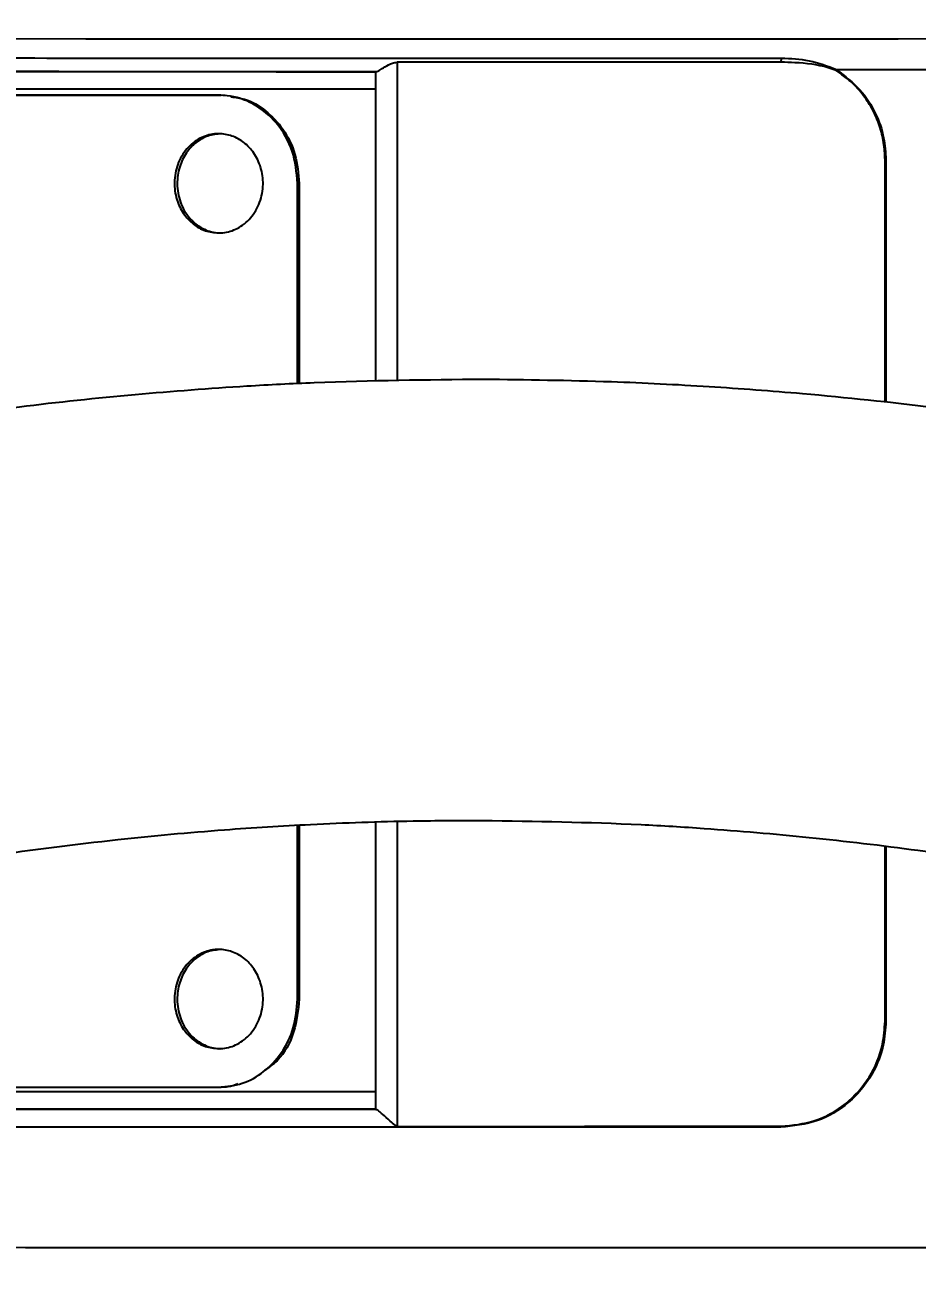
# Model space of a CAD drawing. Header units: millimetres. Extents: x 2063 to 4500, y 825 to 2548.
# Drawn here: x 3194.1 to 3234.6, y 1477 to 1533.5 of the extents above; entities that cross this region are included whole.
import ezdxf

# ---------------------------------------------------------------- set-up
doc = ezdxf.new("R2010")
doc.units = ezdxf.units.MM
doc.layers.add('AM_5', color=3, linetype='Continuous', lineweight=25)
doc.styles.add('SLDTEXTSTYLE1', font='txt.shx', dxfattribs={"width": 0.7, "bigfont": 'gbcbig.shx'})
doc.dimstyles.new('SLDDIMSTYLE12$0', dxfattribs={"dimtxt": 12, "dimasz": 10, "dimexe": 0, "dimexo": 0.0625, "dimgap": 0.875, "dimtad": 1, "dimdec": 1, "dimlfac": 1.8, "dimrnd": 1e-09, "dimzin": 12, "dimdsep": 46, "dimtxsty": 'SLDTEXTSTYLE1', "dimcen": 0.09, "dimdle": 8.16, "dimclrd": 3, "dimclre": 3, "dimadec": 0, "dimazin": 3, "dimtfac": 1, "dimtdec": 1, "dimtofl": 0, "dimtmove": 0, "dimatfit": 3, "dimfxl": 0, "dimfrac": 2, "dimtolj": 1, "dimlwd": 5, "dimlwe": 5, "dimarcsym": 0})

# ---------------------------------------------------------------- blocks, each defined once
blk = doc.blocks.new('*D73')
at = {"layer": 'AM_5', "color": 3, "linetype": 'Continuous', "lineweight": 5, "transparency": 16777216}
for p, q in [((3260.545, 1590.414), (3402.793, 1590.414)), ((3402.793, 1358.802), (3402.793, 1580.414))]:
    blk.add_line(p, q, dxfattribs=at)
at = {"layer": 'AM_5', "color": 3, "lineweight": 5, "transparency": 16777216}
blk.add_line((3214.8, 1348.802), (3402.793, 1348.802), dxfattribs=at)
at = {"layer": 'AM_5', "color": 3, "transparency": 16777216}
for points in [[(3401.127, 1580.414), (3404.46, 1580.414), (3402.793, 1590.414)], [(3401.127, 1358.802), (3404.46, 1358.802), (3402.793, 1348.802)]]:
    blk.add_solid(points, dxfattribs=at)
at = {"layer": 'Defpoints', "color": 0, "transparency": 16777216}
for p in [(3260.483, 1590.414), (3402.793, 1590.414), (3214.737, 1348.802)]:
    blk.add_point(p, dxfattribs=at)
at = {"layer": 'AM_5', "color": 0, "transparency": 16777216, "insert": (3395.918, 1523.132), "char_height": 12, "attachment_point": 5, "rotation": 90, "style": 'SLDTEXTSTYLE1'}
blk.add_mtext('\\A1;245', dxfattribs=at)

msp = doc.modelspace()

# ---------------------------------------------------------------- linework, layer by layer
at = {"color": 7, "linetype": 'Continuous', "lineweight": 25}
for p, q in [((3211.005, 1531.785), (3211.005, 1517.319)), ((3228.437, 1531.963), (3228.425, 1531.788)), ((3210.049, 1531.371), (3210.087, 1531.371)), ((3210.049, 1531.365), (3210.087, 1531.371)), ((3210.049, 1517.3), (3210.049, 1531.365)), ((3230.952, 1531.441), (3230.931, 1531.407)), ((3202.909, 1530.292), (3203.017, 1530.292)), ((3233.147, 1516.349), (3233.148, 1527.361)), ((3233.187, 1527.361), (3233.186, 1516.345)), ((3206.492, 1517.205), (3206.492, 1526.292)), ((3206.492, 1526.292), (3206.568, 1526.292)), ((3206.568, 1526.292), (3206.568, 1517.209)), ((3210.049, 1484.285), (3210.049, 1497.316)), ((3211.005, 1497.348), (3211.005, 1483.519)), ((3206.493, 1489.292), (3206.493, 1497.178)), ((3206.568, 1497.183), (3206.568, 1489.292)), ((3233.146, 1488.294), (3233.146, 1496.219)), ((3233.186, 1496.215), (3233.185, 1488.294)), ((3206.493, 1489.292), (3206.568, 1489.292)), ((3202.91, 1485.292), (3203.018, 1485.292)), ((3210.064, 1484.281), (3210.049, 1484.285)), ((3210.049, 1484.281), (3210.064, 1484.281)), ((3228.426, 1483.482), (3228.426, 1483.522))]:
    msp.add_line(p, q, dxfattribs=at)
at = {"color": 7, "linetype": 'Continuous', "lineweight": 25, "flags": 128}
for points in [[(3149.668, 1532.923), (3152.818, 1532.914), (3156.251, 1532.905), (3159.95, 1532.897), (3163.899, 1532.889), (3168.079, 1532.882), (3172.471, 1532.876), (3177.055, 1532.87), (3181.811, 1532.865), (3186.716, 1532.861), (3191.749, 1532.857), (3196.885, 1532.854), (3202.102, 1532.852), (3207.375, 1532.851), (3212.681, 1532.85), (3217.996, 1532.85), (3223.294, 1532.851), (3228.552, 1532.853), (3233.746, 1532.855), (3238.852, 1532.858)], [(3291.786, 1531.581), (3290.895, 1531.57), (3289.651, 1531.559), (3288.061, 1531.548), (3286.13, 1531.538), (3283.869, 1531.528), (3281.288, 1531.518), (3278.398, 1531.508), (3275.213, 1531.499), (3271.748, 1531.491), (3268.019, 1531.482), (3264.042, 1531.475), (3259.837, 1531.468), (3255.422, 1531.462), (3250.819, 1531.456), (3246.048, 1531.451), (3241.131, 1531.447), (3236.091, 1531.444), (3230.952, 1531.441)], [(3233.187, 1527.361), (3233.182, 1527.361), (3233.177, 1527.361), (3233.172, 1527.361), (3233.167, 1527.361), (3233.162, 1527.361), (3233.157, 1527.361), (3233.152, 1527.361), (3233.148, 1527.361)], [(3233.185, 1488.294), (3233.18, 1488.294), (3233.176, 1488.294), (3233.171, 1488.294), (3233.166, 1488.294), (3233.161, 1488.294), (3233.156, 1488.294), (3233.151, 1488.294), (3233.146, 1488.294)], [(3235.483, 1478.014), (3230.403, 1478.012), (3225.252, 1478.01), (3220.052, 1478.009), (3214.828, 1478.008), (3209.601, 1478.009), (3204.397, 1478.01), (3199.238, 1478.011), (3194.148, 1478.014), (3189.149, 1478.017), (3184.264, 1478.021), (3179.515, 1478.026), (3174.923, 1478.031), (3170.509, 1478.037), (3166.292, 1478.044), (3162.292, 1478.051), (3158.527, 1478.059), (3155.013, 1478.067), (3151.767, 1478.076), (3148.802, 1478.085)]]:
    msp.add_lwpolyline(points, dxfattribs=at)
at = {"color": 7, "linetype": 'Continuous', "lineweight": 25}
for points, knots in [([(3228.437, 1531.963), (3225.412, 1531.962), (3219.375, 1531.96), (3210.222, 1531.96), (3201.18, 1531.961), (3192.353, 1531.964), (3183.861, 1531.969), (3177.016, 1531.974), (3171.559, 1531.979), (3167.206, 1531.984), (3162.749, 1531.99), (3158.27, 1531.996), (3154.136, 1532.003), (3150.396, 1532.011), (3147.077, 1532.019), (3144.042, 1532.028), (3141.39, 1532.038), (3139.155, 1532.049), (3138.177, 1532.056), (3137.678, 1532.06)], [0, 0, 0, 0, 0.074691, 0.149062, 0.223115, 0.296848, 0.370262, 0.443356, 0.483243, 0.526636, 0.573536, 0.623941, 0.677851, 0.725458, 0.775499, 0.827974, 0.882883, 0.940225, 1, 1, 1, 1]), ([(3210.087, 1531.371), (3210.118, 1531.382), (3210.187, 1531.404), (3210.397, 1531.539), (3210.638, 1531.689), (3210.863, 1531.777), (3210.969, 1531.783), (3211.005, 1531.785)], [0, 0, 0, 0, 0.202377, 0.447822, 0.758573, 0.919939, 1, 1, 1, 1]), ([(3228.425, 1531.788), (3228.142, 1531.788), (3225.757, 1531.787), (3221.504, 1531.786), (3215.962, 1531.785), (3212.554, 1531.785), (3211.005, 1531.785)], [0, 0, 0, 0, 0.049271, 0.415448, 0.734227, 1, 1, 1, 1]), ([(3230.931, 1531.407), (3230.808, 1531.451), (3230.209, 1531.668), (3229.354, 1531.763), (3228.635, 1531.782), (3228.425, 1531.788)], [0, 0, 0, 0, 0.153664, 0.751965, 1, 1, 1, 1]), ([(3230.952, 1531.441), (3230.544, 1531.595), (3229.735, 1531.901), (3228.867, 1531.943), (3228.437, 1531.963)], [0, 0, 0, 0, 0.50438, 1, 1, 1, 1]), ([(3138.421, 1531.455), (3139.146, 1531.451), (3140.596, 1531.442), (3144.386, 1531.429), (3149.284, 1531.417), (3155.325, 1531.406), (3162.373, 1531.396), (3170.315, 1531.388), (3179.015, 1531.381), (3188.322, 1531.376), (3196.764, 1531.373), (3204.044, 1531.372), (3208.048, 1531.371), (3210.049, 1531.371)], [0, 0, 0, 0, 0.0981345, 0.196269, 0.2944034, 0.3925379, 0.4906723, 0.5888066, 0.686941, 0.7850753, 0.8832097, 0.9416048, 1, 1, 1, 1]), ([(3138.958, 1531.441), (3139.457, 1531.438), (3140.443, 1531.431), (3142.724, 1531.422), (3145.485, 1531.414), (3148.713, 1531.406), (3152.324, 1531.398), (3156.87, 1531.39), (3162.473, 1531.383), (3169.191, 1531.376), (3176.094, 1531.37), (3183.024, 1531.365), (3189.848, 1531.362), (3196.458, 1531.36), (3202.768, 1531.359), (3207.272, 1531.358), (3209.655, 1531.358), (3210.049, 1531.358)], [0, 0, 0, 0, 0.07139, 0.140843, 0.208359, 0.273937, 0.337578, 0.399281, 0.488173, 0.572709, 0.652888, 0.72871, 0.800173, 0.867277, 0.930021, 0.988406, 1, 1, 1, 1]), ([(3233.148, 1527.361), (3233.135, 1527.622), (3233.111, 1528.143), (3232.915, 1528.903), (3232.61, 1529.622), (3232.176, 1530.298), (3231.624, 1530.918), (3231.162, 1531.244), (3230.931, 1531.407)], [0, 0, 0, 0, 0.16131, 0.322621, 0.483928, 0.645226, 0.822621, 1, 1, 1, 1]), ([(3230.952, 1531.441), (3231.324, 1531.159), (3232.04, 1530.617), (3232.736, 1529.516), (3233.123, 1528.418), (3233.167, 1527.696), (3233.187, 1527.361)], [0, 0, 0, 0, 0.289317, 0.556861, 0.794359, 1, 1, 1, 1]), ([(3210.049, 1530.56), (3208.777, 1530.56), (3206.451, 1530.56), (3203.087, 1530.56), (3199.954, 1530.561), (3196.838, 1530.562), (3193.744, 1530.563), (3190.679, 1530.564), (3187.647, 1530.565), (3183.393, 1530.567), (3177.853, 1530.571), (3171.109, 1530.576), (3164.381, 1530.582), (3158.66, 1530.59), (3153.94, 1530.597), (3150.137, 1530.605), (3146.703, 1530.613), (3143.745, 1530.622), (3141.291, 1530.632), (3140.246, 1530.639), (3139.714, 1530.642)], [0, 0, 0, 0, 0.037781, 0.069081, 0.100468, 0.131943, 0.163506, 0.195157, 0.226895, 0.258722, 0.330934, 0.408983, 0.49287, 0.582593, 0.645672, 0.711347, 0.779618, 0.850484, 0.923944, 1, 1, 1, 1]), ([(3202.91, 1530.292), (3202.264, 1530.292), (3199.029, 1530.292), (3193.277, 1530.292), (3187.077, 1530.292), (3181.068, 1530.292), (3176.428, 1530.292), (3170.891, 1530.292), (3166.683, 1530.292), (3161.748, 1530.292), (3157.151, 1530.291), (3153.055, 1530.291), (3149.374, 1530.291), (3146.765, 1530.291), (3143.955, 1530.291), (3142.085, 1530.291), (3140.057, 1530.291), (3139.3, 1530.291), (3138.772, 1530.291)], [0, 0, 0, 0, 0.020124, 0.100733, 0.181328, 0.221587, 0.302184, 0.342442, 0.423039, 0.463298, 0.543894, 0.624491, 0.664749, 0.745346, 0.785604, 0.8662, 0.906458, 1, 1, 1, 1]), ([(3161.861, 1530.292), (3162.598, 1530.292), (3164.252, 1530.292), (3168.101, 1530.292), (3172.341, 1530.292), (3177.942, 1530.292), (3183.794, 1530.292), (3189.925, 1530.292), (3196.32, 1530.292), (3200.314, 1530.292), (3203.019, 1530.292)], [0, 0, 0, 0, 0.0675233, 0.1515081, 0.3196482, 0.4036328, 0.5717715, 0.7399066, 0.8238912, 1, 1, 1, 1]), ([(3206.492, 1526.292), (3206.445, 1526.786), (3206.35, 1527.775), (3205.605, 1529.062), (3204.545, 1529.944), (3203.576, 1530.267), (3203.04, 1530.287), (3202.91, 1530.292)], [0, 0, 0, 0, 0.247809, 0.496064, 0.726764, 0.933891, 1, 1, 1, 1]), ([(3203.47, 1530.213), (3203.678, 1530.189), (3204.246, 1530.12), (3205.087, 1529.605), (3205.891, 1528.75), (3206.456, 1527.602), (3206.53, 1526.735), (3206.568, 1526.292)], [0, 0, 0, 0, 0.1152158, 0.315362, 0.5262097, 0.757885, 1, 1, 1, 1]), ([(3202.91, 1524.042), (3202.705, 1524.063), (3202.294, 1524.104), (3201.737, 1524.426), (3201.28, 1524.914), (3200.969, 1525.574), (3200.862, 1526.354), (3201.011, 1527.168), (3201.422, 1527.88), (3202.025, 1528.365), (3202.558, 1528.527), (3203.052, 1528.553), (3203.527, 1528.47), (3204.086, 1528.161), (3204.545, 1527.668), (3204.858, 1527.011), (3204.966, 1526.23), (3204.815, 1525.417), (3204.402, 1524.704), (3203.799, 1524.221), (3203.264, 1524.054), (3202.973, 1524.044), (3202.91, 1524.042)], [0, 0, 0, 0, 0.046277, 0.09272, 0.141716, 0.195191, 0.253686, 0.315262, 0.376912, 0.43437, 0.485817, 0.500005, 0.546255, 0.592702, 0.641799, 0.695156, 0.753515, 0.815398, 0.876863, 0.934161, 0.985737, 1, 1, 1, 1]), ([(3203.018, 1528.542), (3202.817, 1528.522), (3202.413, 1528.481), (3201.865, 1528.164), (3201.413, 1527.683), (3201.101, 1527.029), (3200.988, 1526.248), (3201.132, 1525.429), (3201.539, 1524.709), (3202.139, 1524.221), (3202.67, 1524.053), (3202.957, 1524.044), (3203.019, 1524.042)], [0, 0, 0, 0, 0.091204, 0.182877, 0.280201, 0.386683, 0.504084, 0.629289, 0.753835, 0.869316, 0.972151, 1, 1, 1, 1]), ([(3214.929, 1517.398), (3212.368, 1517.373), (3208.788, 1517.338), (3203.519, 1517.059), (3199.054, 1516.724), (3193.738, 1516.158), (3188.169, 1515.385), (3182.356, 1514.375), (3176.384, 1513.119), (3170.308, 1511.608), (3164.17, 1509.837), (3158.005, 1507.803), (3151.842, 1505.504), (3145.705, 1502.939), (3139.617, 1500.108), (3133.597, 1497.014), (3127.664, 1493.66), (3121.835, 1490.048), (3116.125, 1486.182), (3110.55, 1482.068), (3105.123, 1477.711), (3099.857, 1473.116), (3094.766, 1468.292), (3089.861, 1463.244), (3085.154, 1457.981), (3080.656, 1452.511), (3076.378, 1446.843), (3072.329, 1440.986), (3068.52, 1434.949), (3064.958, 1428.743), (3061.653, 1422.379), (3058.612, 1415.866), (3055.843, 1409.217), (3053.352, 1402.443), (3051.147, 1395.555), (3049.232, 1388.566), (3047.614, 1381.489), (3046.296, 1374.335), (3045.283, 1367.118), (3044.579, 1359.851), (3044.186, 1352.547), (3044.107, 1345.219), (3044.344, 1337.881), (3044.898, 1330.546), (3045.77, 1323.228), (3046.96, 1315.941), (3048.469, 1308.699), (3050.294, 1301.514), (3052.434, 1294.401), (3054.888, 1287.374), (3057.653, 1280.445), (3060.725, 1273.629), (3064.103, 1266.938), (3067.78, 1260.386), (3071.754, 1253.986), (3076.019, 1247.751), (3080.57, 1241.693), (3085.402, 1235.824), (3090.509, 1230.158), (3095.886, 1224.705), (3101.332, 1219.658), (3106.806, 1215.006), (3112.264, 1210.736), (3117.889, 1206.694), (3123.67, 1202.885), (3129.598, 1199.317), (3135.66, 1195.995), (3141.846, 1192.925), (3148.143, 1190.112), (3154.536, 1187.56), (3161.011, 1185.274), (3167.549, 1183.257), (3174.124, 1181.515), (3180.697, 1180.05), (3187.191, 1178.868), (3193.48, 1177.971), (3199.004, 1177.388), (3203.887, 1177.02), (3208.711, 1176.78), (3214.685, 1176.663), (3220.202, 1176.774), (3225.471, 1177.045), (3229.936, 1177.383), (3235.252, 1177.948), (3240.821, 1178.721), (3246.634, 1179.731), (3252.605, 1180.987), (3258.681, 1182.498), (3264.819, 1184.269), (3270.985, 1186.303), (3277.148, 1188.602), (3283.285, 1191.168), (3289.373, 1193.998), (3295.393, 1197.092), (3301.325, 1200.446), (3307.155, 1204.059), (3312.864, 1207.924), (3318.44, 1212.038), (3323.867, 1216.396), (3329.133, 1220.99), (3334.224, 1225.814), (3339.129, 1230.862), (3343.836, 1236.125), (3348.334, 1241.595), (3352.612, 1247.263), (3356.661, 1253.12), (3360.47, 1259.157), (3364.032, 1265.363), (3367.337, 1271.728), (3370.38, 1278.24), (3373.141, 1284.891), (3375.479, 1291.173), (3376.757, 1295.278), (3377.32, 1297.087)], [0, 0, 0, 0, 0.0102074, 0.014274, 0.021037, 0.0280561, 0.0355867, 0.0434511, 0.0515783, 0.0599113, 0.0684099, 0.0770439, 0.085791, 0.0946336, 0.1035582, 0.112554, 0.1216124, 0.1307262, 0.1398897, 0.1490979, 0.1583469, 0.1676331, 0.1769537, 0.1863062, 0.1956884, 0.2050985, 0.2145348, 0.2239961, 0.233481, 0.2429885, 0.2525178, 0.262068, 0.2716385, 0.2812287, 0.2908382, 0.3004664, 0.3101132, 0.3197782, 0.3294613, 0.3391624, 0.3488814, 0.3586183, 0.3683733, 0.3781464, 0.387938, 0.3977483, 0.4075776, 0.4174265, 0.4272956, 0.4371854, 0.4470968, 0.4570307, 0.4669882, 0.4769704, 0.486979, 0.4970156, 0.5070822, 0.5171812, 0.5273154, 0.5374882, 0.5477037, 0.5569145, 0.5661226, 0.5753266, 0.5845258, 0.5937191, 0.6029052, 0.6120821, 0.6212471, 0.6303962, 0.6395236, 0.6486197, 0.6576679, 0.6666375, 0.6754633, 0.6839789, 0.6919633, 0.6976055, 0.7035012, 0.7112199, 0.7214273, 0.7254939, 0.7322569, 0.739276, 0.7468066, 0.754671, 0.7627982, 0.7711312, 0.7796298, 0.7882638, 0.7970109, 0.8058535, 0.8147781, 0.8237739, 0.8328323, 0.8419461, 0.8511096, 0.8603178, 0.8695668, 0.878853, 0.8881736, 0.8975261, 0.9069083, 0.9163184, 0.9257547, 0.935216, 0.9447009, 0.9542084, 0.9637377, 0.9732879, 0.9828584, 0.9924486, 1, 1, 1, 1]), ([(3384.798, 1345.905), (3384.814, 1346.898), (3384.87, 1350.337), (3384.634, 1356.226), (3384.095, 1363.56), (3383.219, 1370.878), (3382.03, 1378.165), (3380.521, 1385.408), (3378.696, 1392.592), (3376.556, 1399.705), (3374.102, 1406.733), (3371.337, 1413.661), (3368.264, 1420.478), (3364.887, 1427.168), (3361.21, 1433.72), (3357.236, 1440.12), (3352.971, 1446.355), (3348.42, 1452.413), (3343.588, 1458.282), (3338.481, 1463.948), (3333.104, 1469.401), (3327.657, 1474.448), (3322.184, 1479.101), (3316.726, 1483.37), (3311.101, 1487.412), (3305.32, 1491.221), (3299.392, 1494.789), (3293.33, 1498.111), (3287.144, 1501.181), (3280.847, 1503.995), (3274.454, 1506.547), (3267.978, 1508.833), (3261.441, 1510.849), (3254.866, 1512.591), (3248.293, 1514.056), (3241.799, 1515.238), (3235.51, 1516.135), (3229.986, 1516.719), (3225.103, 1517.085), (3220.279, 1517.332), (3216.864, 1517.374), (3214.929, 1517.398)], [0, 0, 0, 0, 0.0110977, 0.0384563, 0.065866, 0.0933273, 0.120841, 0.1484084, 0.1760305, 0.2037091, 0.231446, 0.2592434, 0.2871039, 0.3150305, 0.3430267, 0.3710966, 0.3992451, 0.4274777, 0.4558012, 0.4842235, 0.512754, 0.5414043, 0.5672369, 0.5930617, 0.6188752, 0.6446752, 0.6704587, 0.6962218, 0.7219592, 0.7476632, 0.7733229, 0.7989215, 0.8244321, 0.8498086, 0.8749648, 0.8997175, 0.9236002, 0.9459932, 0.9618174, 0.9783523, 1, 1, 1, 1]), ([(3070.198, 1389.126), (3070.499, 1390.188), (3071.435, 1393.492), (3073.342, 1398.944), (3075.901, 1405.471), (3078.785, 1411.883), (3081.971, 1418.171), (3085.459, 1424.319), (3089.243, 1430.315), (3093.32, 1436.144), (3097.683, 1441.793), (3102.327, 1447.249), (3107.246, 1452.498), (3112.255, 1457.355), (3117.31, 1461.826), (3122.368, 1465.925), (3127.596, 1469.798), (3132.984, 1473.44), (3138.52, 1476.843), (3144.192, 1480.001), (3149.989, 1482.909), (3155.897, 1485.559), (3161.901, 1487.948), (3167.983, 1490.071), (3174.123, 1491.923), (3180.29, 1493.501), (3186.434, 1494.8), (3192.443, 1495.812), (3198.01, 1496.523), (3202.856, 1496.969), (3207.325, 1497.246), (3211.23, 1497.384), (3213.829, 1497.394), (3214.878, 1497.398)], [0, 0, 0, 0, 0.017078, 0.053144, 0.089298, 0.125545, 0.161888, 0.198335, 0.23489, 0.271563, 0.308361, 0.345297, 0.382382, 0.419634, 0.453214, 0.486783, 0.520336, 0.55387, 0.58738, 0.62086, 0.654303, 0.687696, 0.721023, 0.754256, 0.787351, 0.820228, 0.85273, 0.884498, 0.914491, 0.939551, 0.959781, 0.98378, 1, 1, 1, 1]), ([(3214.878, 1497.398), (3217.278, 1497.36), (3220.637, 1497.308), (3225.579, 1497.004), (3229.769, 1496.647), (3234.756, 1496.056), (3239.977, 1495.256), (3245.423, 1494.219), (3251.011, 1492.935), (3256.69, 1491.397), (3262.418, 1489.599), (3268.162, 1487.539), (3273.892, 1485.213), (3279.587, 1482.63), (3285.208, 1479.762), (3289.13, 1477.63), (3291.133, 1476.388), (3291.333, 1476.264)], [0, 0, 0, 0, 0.089708, 0.125509, 0.185041, 0.24684, 0.313151, 0.382408, 0.453986, 0.527384, 0.602246, 0.678309, 0.755372, 0.833285, 0.911926, 0.991202, 1, 1, 1, 1]), ([(3202.911, 1487.042), (3202.706, 1487.063), (3202.294, 1487.104), (3201.737, 1487.426), (3201.281, 1487.914), (3200.969, 1488.574), (3200.862, 1489.354), (3201.012, 1490.168), (3201.423, 1490.88), (3202.025, 1491.365), (3202.558, 1491.527), (3203.052, 1491.553), (3203.528, 1491.47), (3204.087, 1491.161), (3204.545, 1490.668), (3204.858, 1490.011), (3204.966, 1489.23), (3204.816, 1488.417), (3204.403, 1487.704), (3203.799, 1487.221), (3203.264, 1487.054), (3202.974, 1487.044), (3202.911, 1487.042)], [0, 0, 0, 0, 0.046276, 0.092719, 0.141715, 0.19519, 0.253686, 0.315261, 0.376912, 0.43437, 0.485817, 0.500005, 0.546254, 0.592701, 0.641799, 0.695155, 0.753514, 0.815397, 0.876864, 0.934161, 0.985737, 1, 1, 1, 1]), ([(3203.018, 1491.542), (3202.817, 1491.522), (3202.413, 1491.481), (3201.865, 1491.164), (3201.413, 1490.683), (3201.101, 1490.029), (3200.988, 1489.248), (3201.132, 1488.429), (3201.539, 1487.709), (3202.139, 1487.221), (3202.671, 1487.053), (3202.958, 1487.044), (3203.019, 1487.042)], [0, 0, 0, 0, 0.0912038, 0.1828761, 0.2801993, 0.3866808, 0.5040829, 0.6292887, 0.7538352, 0.8693163, 0.9721511, 1, 1, 1, 1]), ([(3202.911, 1485.292), (3203.275, 1485.329), (3204.005, 1485.402), (3205, 1485.972), (3205.812, 1486.839), (3206.381, 1487.987), (3206.455, 1488.852), (3206.493, 1489.292)], [0, 0, 0, 0, 0.184668, 0.3699947, 0.5658507, 0.7794444, 1, 1, 1, 1]), ([(3206.568, 1489.292), (3206.516, 1488.791), (3206.41, 1487.788), (3205.797, 1486.623), (3205.189, 1486.191), (3204.992, 1486.051)], [0, 0, 0, 0, 0.402722, 0.806503, 1, 1, 1, 1]), ([(3233.185, 1488.294), (3233.162, 1487.927), (3233.114, 1487.191), (3232.734, 1486.162), (3232.185, 1485.282), (3231.34, 1484.416), (3230.096, 1483.655), (3228.989, 1483.54), (3228.426, 1483.482)], [0, 0, 0, 0, 0.144955, 0.291072, 0.429926, 0.55636, 0.774114, 1, 1, 1, 1]), ([(3228.426, 1483.522), (3228.945, 1483.572), (3229.997, 1483.675), (3231.412, 1484.483), (3232.491, 1485.695), (3233.064, 1487.048), (3233.123, 1487.94), (3233.146, 1488.294)], [0, 0, 0, 0, 0.210235, 0.426497, 0.643564, 0.858681, 1, 1, 1, 1]), ([(3203.784, 1485.442), (3203.635, 1485.386), (3203.387, 1485.293), (3203.125, 1485.292), (3203.019, 1485.292)], [0, 0, 0, 0, 0.598586, 1, 1, 1, 1]), ([(3155.414, 1485.291), (3156.171, 1485.291), (3158.613, 1485.292), (3163.18, 1485.292), (3168.26, 1485.292), (3173.644, 1485.292), (3178.174, 1485.292), (3184.064, 1485.292), (3188.949, 1485.292), (3195.613, 1485.292), (3199.906, 1485.292), (3202.911, 1485.292)], [0, 0, 0, 0, 0.063071, 0.203688, 0.344307, 0.414547, 0.555165, 0.625405, 0.766021, 0.83626, 1, 1, 1, 1]), ([(3161.371, 1485.12), (3162.22, 1485.119), (3164.145, 1485.117), (3167.308, 1485.114), (3170.731, 1485.11), (3175.722, 1485.106), (3182.543, 1485.102), (3191.442, 1485.097), (3200.64, 1485.095), (3206.908, 1485.094), (3210.049, 1485.094)], [0, 0, 0, 0, 0.065248, 0.147896, 0.226473, 0.300978, 0.478059, 0.653103, 0.826109, 1, 1, 1, 1]), ([(3210.049, 1484.281), (3207.167, 1484.281), (3201.245, 1484.281), (3192.813, 1484.283), (3184.727, 1484.287), (3177.106, 1484.291), (3169.64, 1484.297), (3162.546, 1484.305), (3156.974, 1484.312), (3154.178, 1484.317), (3153.246, 1484.319)], [0, 0, 0, 0, 0.130518, 0.268168, 0.390099, 0.517129, 0.649259, 0.786491, 0.928825, 1, 1, 1, 1]), ([(3210.049, 1484.293), (3209.662, 1484.293), (3209.054, 1484.293), (3208.061, 1484.293), (3207.001, 1484.293), (3205.79, 1484.293), (3204.739, 1484.293), (3203.733, 1484.293), (3202.5, 1484.293), (3200.665, 1484.294), (3198.986, 1484.294), (3197.637, 1484.294), (3196.827, 1484.295), (3195.973, 1484.295), (3195.073, 1484.295), (3194.128, 1484.295), (3191.194, 1484.296), (3186.648, 1484.298), (3180.954, 1484.301), (3176.284, 1484.304), (3172.57, 1484.307), (3169.74, 1484.31), (3167.731, 1484.312), (3166.545, 1484.313), (3165.986, 1484.314), (3165.824, 1484.314), (3165.772, 1484.314), (3165.753, 1484.314), (3165.747, 1484.314), (3165.744, 1484.314), (3165.743, 1484.314), (3165.743, 1484.314), (3165.743, 1484.314), (3165.743, 1484.314), (3165.743, 1484.314), (3165.742, 1484.314), (3165.474, 1484.314), (3164.792, 1484.315), (3163.536, 1484.316), (3162.028, 1484.318), (3160.63, 1484.32), (3159.61, 1484.321), (3158.837, 1484.322), (3158.012, 1484.323), (3157.027, 1484.325), (3156.051, 1484.326), (3155.25, 1484.328), (3154.471, 1484.329), (3153.834, 1484.33), (3153.395, 1484.331), (3153.273, 1484.331)], [0, 0, 0, 0, 0.017551, 0.027477, 0.045011, 0.065616, 0.082476, 0.092885, 0.111431, 0.1388, 0.176932, 0.188699, 0.201204, 0.214447, 0.228429, 0.243149, 0.258608, 0.366138, 0.459728, 0.539372, 0.605068, 0.656812, 0.694601, 0.718435, 0.725118, 0.727151, 0.727909, 0.728155, 0.728247, 0.728284, 0.7283, 0.728307, 0.72831, 0.728311, 0.728312, 0.728312, 0.728312, 0.744024, 0.768439, 0.803217, 0.836029, 0.8561, 0.868601, 0.886365, 0.910565, 0.934954, 0.953683, 0.966991, 0.990806, 1, 1, 1, 1]), ([(3211.005, 1483.519), (3210.997, 1483.52), (3210.964, 1483.526), (3210.86, 1483.617), (3210.642, 1483.802), (3210.38, 1484.04), (3210.182, 1484.207), (3210.095, 1484.271), (3210.071, 1484.278), (3210.064, 1484.281)], [0, 0, 0, 0, 0.0146665, 0.0629057, 0.2528185, 0.5796375, 0.7759438, 0.9348975, 1, 1, 1, 1]), ([(3214.495, 1483.479), (3212.063, 1483.479), (3207.217, 1483.479), (3200.039, 1483.48), (3194.193, 1483.482), (3189.636, 1483.483), (3186.289, 1483.485), (3183.013, 1483.486), (3179.815, 1483.488), (3176.699, 1483.49), (3172.746, 1483.493), (3167.951, 1483.497), (3162.396, 1483.503), (3157.048, 1483.51), (3153.344, 1483.516), (3151.671, 1483.519), (3151.465, 1483.519)], [0, 0, 0, 0, 0.099314, 0.197878, 0.29569, 0.344327, 0.392776, 0.441037, 0.48911, 0.536996, 0.584693, 0.676006, 0.773113, 0.876014, 0.984707, 1, 1, 1, 1]), ([(3211.005, 1483.519), (3211.468, 1483.519), (3213.969, 1483.519), (3218.258, 1483.52), (3223.613, 1483.521), (3226.899, 1483.522), (3228.426, 1483.522)], [0, 0, 0, 0, 0.07954, 0.429127, 0.734843, 1, 1, 1, 1])]:
    msp.add_open_spline(points, degree=3, knots=knots, dxfattribs=at)
msp.add_open_spline([(3228.426, 1483.482), (3226.118, 1483.481), (3221.503, 1483.48), (3216.831, 1483.48), (3214.495, 1483.479)], degree=3, dxfattribs=at)

# ---------------------------------------------------------------- dimensions: what is measured, and where the dimension line sits
at = {"layer": 'AM_5'}
dim = msp.add_linear_dim(base=(3402.793, 1590.414), p1=(3214.737, 1348.802), p2=(3260.483, 1590.414), angle=270, text='245', dimstyle='SLDDIMSTYLE12$0', override={"dimlfac": 1}, dxfattribs=at)
dim.commit()
dim.dimension.update_dxf_attribs({"geometry": '*D73', "text_midpoint": (3402.793, 1523.132), "dimtype": 160})

doc.saveas('drawing.dxf')
